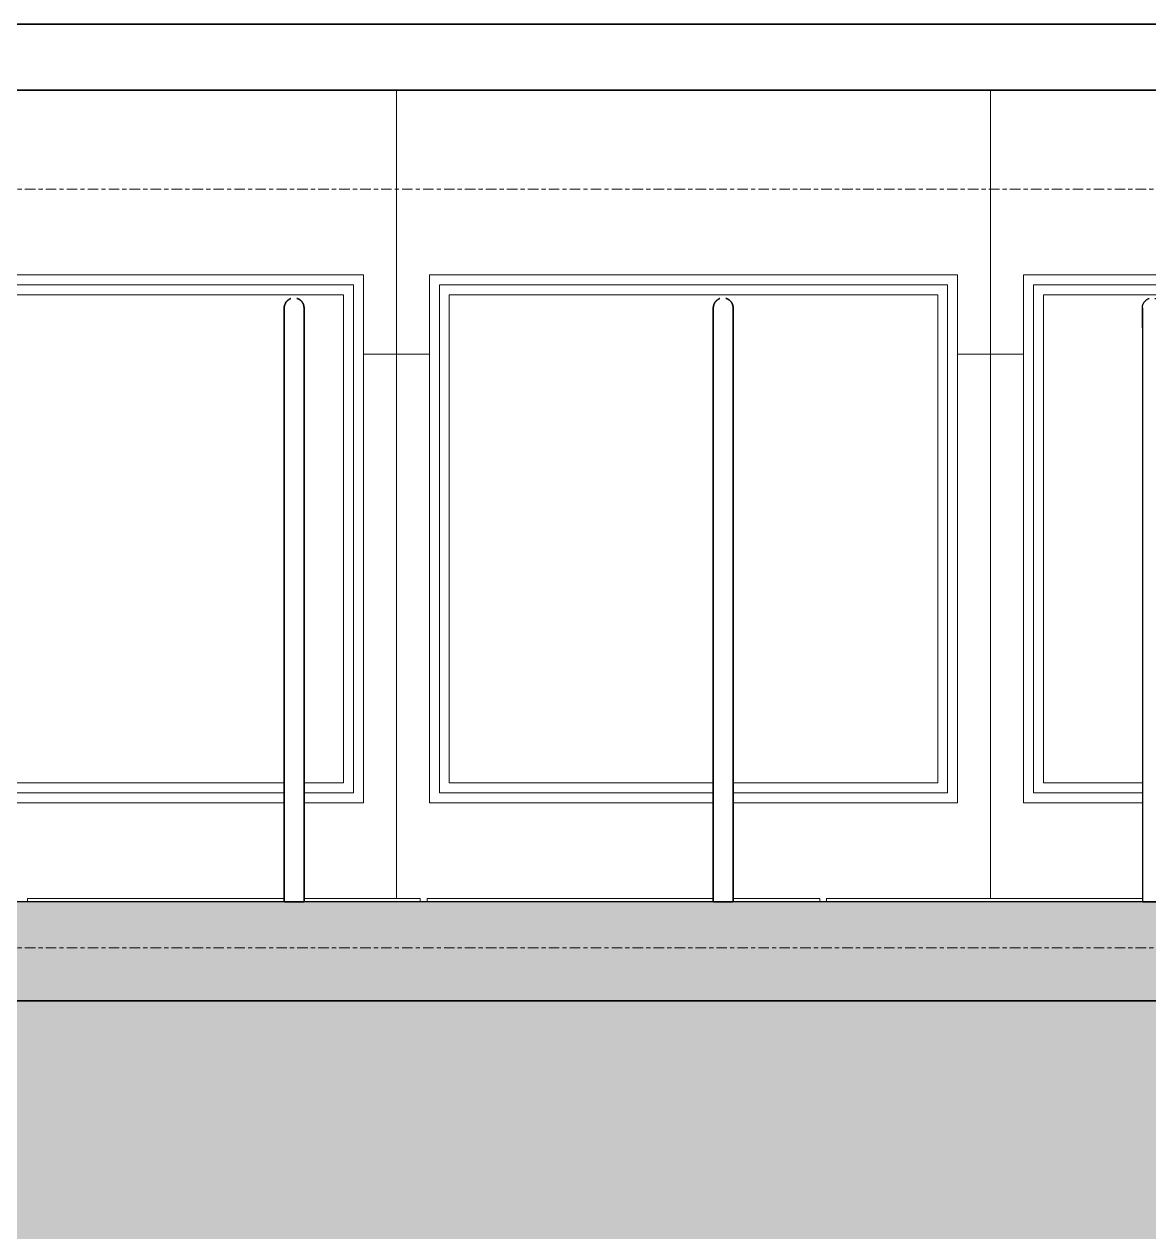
# Model space of a CAD drawing. Header units: millimetres. Extents: x 652554 to 1678317, y -308114 to 170803.
# Drawn here: x 740963 to 742666, y 153405 to 155235 of the extents above; entities that cross this region are included whole.
import ezdxf

# ---------------------------------------------------------------- set-up
doc = ezdxf.new("R2010")
doc.units = ezdxf.units.MM
doc.linetypes.add('Centre', pattern=[31.75, 6.35, -4.7625, 15.875, -4.7625])
doc.layers.add('000 - 0_HIDE_OBJ_FRAMING_DEF_SUB_1', color=251, linetype='Continuous')
doc.layers.add('DIM', color=1, linetype='Continuous')
for name, color, linetype, lineweight in [('A-COLS-E', 1, 'Continuous', 35), ('A-DETL-GENF', 2, 'Continuous', 35), ('A-DETL-THIN', 1, 'Continuous', 25), ('A-FLOR-E', 2, 'Continuous', 35), ('A-FLOR-FNSH', 2, 'Continuous', 70), ('A-FLOR-LEVL', 3, 'Continuous', 9), ('A-FLOR-PATT', 1, 'Continuous', 70), ('A-GENM', 1, 'Continuous', 9), ('A-GLAZ-CURT', 2, 'Continuous', 9), ('C-PRKG', 2, 'Continuous', 35), ('C-PRKG-HDLN', 2, 'Continuous', 9), ('I-WALL-E', 2, 'Continuous', 35), ('WALL-E', 2, 'Continuous', 35)]:
    doc.layers.add(name, color=color, linetype=linetype, lineweight=lineweight)

# ---------------------------------------------------------------- blocks, each defined once
blk = doc.blocks.new('DPA_U BICYCLE PARKING - DPA_U BICYCLE PARKING_650mm-V280-2240-01 ENTRANCE 2 ELEVATION 2')
at = {"layer": 'C-PRKG'}
for p, q in [((-30649, 102090), (-30649, 101220)), ((-30619, 101220), (-30619, 102090)), ((-30644.6, 101220), (-30648.5, 101220)), ((-30648.5, 101220), (-30644.6, 101220)), ((-30644.6, 101220), (-30648.5, 101220)), ((-30648.5, 101220), (-30644.6, 101220)), ((-30634, 101220), (-30643.7, 101220)), ((-30643.7, 101220), (-30634, 101220)), ((-30634, 101220), (-30643.7, 101220)), ((-30643.7, 101220), (-30634, 101220)), ((-30634, 101220), (-30619.5, 101220)), ((-30619.5, 101220), (-30634, 101220)), ((-30634, 101220), (-30619.5, 101220)), ((-30619.5, 101220), (-30634, 101220))]:
    blk.add_line(p, q, dxfattribs=at)
at = {"layer": 'C-PRKG', "flags": 128}
for points in [[(-30649, 102120), (-30649, 102120.6), (-30649, 102121.2), (-30648.9, 102121.8), (-30648.8, 102122.4), (-30648.7, 102123), (-30648.6, 102123.6), (-30648.4, 102124.1), (-30648.3, 102124.7), (-30648.1, 102125.3), (-30647.8, 102125.8), (-30647.6, 102126.4), (-30647.3, 102126.9), (-30647, 102127.5), (-30646.7, 102128), (-30646.4, 102128.5), (-30646, 102129), (-30645.7, 102129.4), (-30645.3, 102129.9), (-30644.9, 102130.3), (-30644.5, 102130.8), (-30644, 102131.2), (-30643.6, 102131.6), (-30643.1, 102131.9), (-30642.6, 102132.3), (-30642.1, 102132.6), (-30641.6, 102132.9), (-30641.1, 102133.2), (-30640.6, 102133.5), (-30640, 102133.8), (-30639.5, 102134), (-30638.9, 102134.2)], [(-30629.9, 102134.4), (-30629.3, 102134.2), (-30628.7, 102134), (-30628.2, 102133.8), (-30627.6, 102133.6), (-30627.1, 102133.3), (-30626.6, 102133), (-30626.1, 102132.7), (-30625.5, 102132.4), (-30625.1, 102132), (-30624.6, 102131.7), (-30624.1, 102131.3), (-30623.7, 102130.9), (-30623.3, 102130.5), (-30622.8, 102130), (-30622.5, 102129.6), (-30622.1, 102129.1), (-30621.7, 102128.6), (-30621.4, 102128.1), (-30621.1, 102127.6), (-30620.8, 102127.1), (-30620.5, 102126.5), (-30620.3, 102126), (-30620, 102125.4), (-30619.8, 102124.9), (-30619.6, 102124.3), (-30619.5, 102123.7), (-30619.3, 102123.1), (-30619.2, 102122.5), (-30619.1, 102122), (-30619.1, 102121.4), (-30619, 102120.8), (-30619, 102120.2), (-30619, 102120)], [(-30649, 102090), (-30649, 102091.2), (-30649, 102092.4), (-30649, 102093.6), (-30649, 102094.8), (-30649, 102096), (-30649, 102097.1), (-30649, 102098.3), (-30649, 102099.4), (-30649, 102100.6), (-30649, 102101.7), (-30649, 102102.8), (-30649, 102103.9), (-30649, 102104.9), (-30649, 102105.9), (-30649, 102106.9), (-30649, 102107.9), (-30649, 102108.9), (-30649, 102109.8), (-30649, 102110.7), (-30649, 102111.5), (-30649, 102112.3), (-30649, 102113.1), (-30649, 102113.9), (-30649, 102114.6), (-30649, 102115.2), (-30649, 102115.9), (-30649, 102116.5), (-30649, 102117), (-30649, 102117.5), (-30649, 102118), (-30649, 102118.4), (-30649, 102118.7), (-30649, 102119.1), (-30649, 102119.3), (-30649, 102119.6), (-30649, 102119.7), (-30649, 102119.9), (-30649, 102120), (-30649, 102120)], [(-30649, 102120), (-30649, 102120), (-30649, 102119.9), (-30649, 102119.8), (-30649, 102119.6), (-30649, 102119.4), (-30649, 102119.1), (-30649, 102118.8), (-30649, 102118.5), (-30649, 102118.1), (-30649, 102117.6), (-30649, 102117.1), (-30649, 102116.6), (-30649, 102116), (-30649, 102115.4), (-30649, 102114.8), (-30649, 102114.1), (-30649, 102113.3), (-30649, 102112.6), (-30649, 102111.7), (-30649, 102110.9), (-30649, 102110), (-30649, 102109.1), (-30649, 102108.2), (-30649, 102107.2), (-30649, 102106.2), (-30649, 102105.2), (-30649, 102104.1), (-30649, 102103.1), (-30649, 102102), (-30649, 102100.9), (-30649, 102099.7), (-30649, 102098.6), (-30649, 102097.4), (-30649, 102096.3), (-30649, 102095.1), (-30649, 102093.9), (-30649, 102092.7), (-30649, 102091.5), (-30649, 102090.3), (-30649, 102090)], [(-30619, 102120), (-30619, 102120), (-30619, 102119.9), (-30619, 102119.8), (-30619, 102119.6), (-30619, 102119.4), (-30619, 102119.1), (-30619, 102118.8), (-30619, 102118.5), (-30619, 102118.1), (-30619, 102117.6), (-30619, 102117.1), (-30619, 102116.6), (-30619, 102116), (-30619, 102115.4), (-30619, 102114.8), (-30619, 102114.1), (-30619, 102113.3), (-30619, 102112.6)], [(-30619, 102090), (-30619, 102091.2), (-30619, 102092.4), (-30619, 102093.6), (-30619, 102094.8), (-30619, 102096), (-30619, 102097.1), (-30619, 102098.3), (-30619, 102099.4), (-30619, 102100.6), (-30619, 102101.7), (-30619, 102102.8), (-30619, 102103.9), (-30619, 102104.9), (-30619, 102105.9), (-30619, 102106.9), (-30619, 102107.9), (-30619, 102108.9), (-30619, 102109.8), (-30619, 102110.7), (-30619, 102111.5), (-30619, 102112.3), (-30619, 102113.1), (-30619, 102113.9), (-30619, 102114.6), (-30619, 102115.2), (-30619, 102115.9), (-30619, 102116.5), (-30619, 102117), (-30619, 102117.5), (-30619, 102118), (-30619, 102118.4), (-30619, 102118.7), (-30619, 102119.1), (-30619, 102119.3), (-30619, 102119.6), (-30619, 102119.7), (-30619, 102119.9), (-30619, 102120), (-30619, 102120)], [(-30619, 102103.1), (-30619, 102102), (-30619, 102100.9), (-30619, 102099.7), (-30619, 102098.6), (-30619, 102097.4), (-30619, 102096.3), (-30619, 102095.1), (-30619, 102093.9), (-30619, 102092.7), (-30619, 102091.5), (-30619, 102090.3), (-30619, 102090)]]:
    blk.add_lwpolyline(points, dxfattribs=at)
at = {"layer": 'C-PRKG-HDLN'}
blk.add_line((-30309, 101220), (-30959, 101220), dxfattribs=at)
blk = doc.blocks.new('DPA_U BICYCLE PARKING - DPA_U BICYCLE PARKING_650mm-V281-2240-01 ENTRANCE 2 ELEVATION 2')
at = {"layer": 'C-PRKG'}
for p, q in [((-29999, 102090), (-29999, 101220)), ((-29969, 101220), (-29969, 102090)), ((-29984, 101220), (-29998.5, 101220)), ((-29998.5, 101220), (-29984, 101220)), ((-29984, 101220), (-29998.5, 101220)), ((-29998.5, 101220), (-29984, 101220)), ((-29983.8, 101220), (-29969.5, 101220)), ((-29969.5, 101220), (-29983.8, 101220)), ((-29983.8, 101220), (-29969.5, 101220)), ((-29969.5, 101220), (-29983.8, 101220))]:
    blk.add_line(p, q, dxfattribs=at)
at = {"layer": 'C-PRKG', "flags": 128}
for points in [[(-29999, 102120), (-29999, 102120.6), (-29999, 102121.2), (-29998.9, 102121.8), (-29998.8, 102122.4), (-29998.7, 102123), (-29998.6, 102123.6), (-29998.4, 102124.1), (-29998.3, 102124.7), (-29998.1, 102125.3), (-29997.8, 102125.8), (-29997.6, 102126.4), (-29997.3, 102126.9), (-29997, 102127.5), (-29996.7, 102128), (-29996.4, 102128.5), (-29996, 102129), (-29995.7, 102129.4), (-29995.3, 102129.9), (-29994.9, 102130.3), (-29994.5, 102130.8), (-29994, 102131.2), (-29993.6, 102131.6), (-29993.1, 102131.9), (-29992.6, 102132.3), (-29992.1, 102132.6), (-29991.6, 102132.9), (-29991.1, 102133.2), (-29990.6, 102133.5), (-29990, 102133.8), (-29989.5, 102134), (-29988.9, 102134.2)], [(-29979.9, 102134.4), (-29979.3, 102134.2), (-29978.7, 102134), (-29978.2, 102133.8), (-29977.6, 102133.6), (-29977.1, 102133.3), (-29976.6, 102133), (-29976.1, 102132.7), (-29975.5, 102132.4), (-29975.1, 102132), (-29974.6, 102131.7), (-29974.1, 102131.3), (-29973.7, 102130.9), (-29973.3, 102130.5), (-29972.8, 102130), (-29972.5, 102129.6), (-29972.1, 102129.1), (-29971.7, 102128.6), (-29971.4, 102128.1), (-29971.1, 102127.6), (-29970.8, 102127.1), (-29970.5, 102126.5), (-29970.3, 102126), (-29970, 102125.4), (-29969.8, 102124.9), (-29969.6, 102124.3), (-29969.5, 102123.7), (-29969.3, 102123.1), (-29969.2, 102122.5), (-29969.1, 102122), (-29969.1, 102121.4), (-29969, 102120.8), (-29969, 102120.2), (-29969, 102120)], [(-29999, 102090), (-29999, 102091.2), (-29999, 102092.4), (-29999, 102093.6), (-29999, 102094.8), (-29999, 102096), (-29999, 102097.1), (-29999, 102098.3), (-29999, 102099.4), (-29999, 102100.6), (-29999, 102101.7), (-29999, 102102.8), (-29999, 102103.9), (-29999, 102104.9), (-29999, 102105.9), (-29999, 102106.9), (-29999, 102107.9), (-29999, 102108.9), (-29999, 102109.8), (-29999, 102110.7), (-29999, 102111.5), (-29999, 102112.3), (-29999, 102113.1), (-29999, 102113.9), (-29999, 102114.6), (-29999, 102115.2), (-29999, 102115.9), (-29999, 102116.5), (-29999, 102117), (-29999, 102117.5), (-29999, 102118), (-29999, 102118.4), (-29999, 102118.7), (-29999, 102119.1), (-29999, 102119.3), (-29999, 102119.6), (-29999, 102119.7), (-29999, 102119.9), (-29999, 102120), (-29999, 102120)], [(-29999, 102120), (-29999, 102120), (-29999, 102119.9), (-29999, 102119.8), (-29999, 102119.6), (-29999, 102119.4), (-29999, 102119.1), (-29999, 102118.8), (-29999, 102118.5), (-29999, 102118.1), (-29999, 102117.6), (-29999, 102117.1), (-29999, 102116.6), (-29999, 102116), (-29999, 102115.4), (-29999, 102114.8), (-29999, 102114.1), (-29999, 102113.3), (-29999, 102112.6), (-29999, 102111.7), (-29999, 102110.9), (-29999, 102110), (-29999, 102109.1), (-29999, 102108.2), (-29999, 102107.2), (-29999, 102106.2), (-29999, 102105.2), (-29999, 102104.1), (-29999, 102103.1), (-29999, 102102), (-29999, 102100.9), (-29999, 102099.7), (-29999, 102098.6), (-29999, 102097.4), (-29999, 102096.3), (-29999, 102095.1), (-29999, 102093.9), (-29999, 102092.7), (-29999, 102091.5), (-29999, 102090.3), (-29999, 102090)], [(-29969, 102120), (-29969, 102120), (-29969, 102119.9), (-29969, 102119.8), (-29969, 102119.6), (-29969, 102119.4), (-29969, 102119.1), (-29969, 102118.8), (-29969, 102118.5), (-29969, 102118.1), (-29969, 102117.6), (-29969, 102117.1), (-29969, 102116.6), (-29969, 102116), (-29969, 102115.4), (-29969, 102114.8), (-29969, 102114.1), (-29969, 102113.3), (-29969, 102112.6)], [(-29969, 102090), (-29969, 102091.2), (-29969, 102092.4), (-29969, 102093.6), (-29969, 102094.8), (-29969, 102096), (-29969, 102097.1), (-29969, 102098.3), (-29969, 102099.4), (-29969, 102100.6), (-29969, 102101.7), (-29969, 102102.8), (-29969, 102103.9), (-29969, 102104.9), (-29969, 102105.9), (-29969, 102106.9), (-29969, 102107.9), (-29969, 102108.9), (-29969, 102109.8), (-29969, 102110.7), (-29969, 102111.5), (-29969, 102112.3), (-29969, 102113.1), (-29969, 102113.9), (-29969, 102114.6), (-29969, 102115.2), (-29969, 102115.9), (-29969, 102116.5), (-29969, 102117), (-29969, 102117.5), (-29969, 102118), (-29969, 102118.4), (-29969, 102118.7), (-29969, 102119.1), (-29969, 102119.3), (-29969, 102119.6), (-29969, 102119.7), (-29969, 102119.9), (-29969, 102120), (-29969, 102120)], [(-29969, 102103.1), (-29969, 102102), (-29969, 102100.9), (-29969, 102099.7), (-29969, 102098.6), (-29969, 102097.4), (-29969, 102096.3), (-29969, 102095.1), (-29969, 102093.9), (-29969, 102092.7), (-29969, 102091.5), (-29969, 102090.3), (-29969, 102090)]]:
    blk.add_lwpolyline(points, dxfattribs=at)
at = {"layer": 'C-PRKG-HDLN'}
blk.add_line((-29659, 101220), (-30309, 101220), dxfattribs=at)
blk = doc.blocks.new('DPA_U BICYCLE PARKING - DPA_U BICYCLE PARKING_650mm-V282-2240-01 ENTRANCE 2 ELEVATION 2')
at = {"layer": 'C-PRKG'}
for p, q in [((-29349, 102090), (-29349, 101220)), ((-29319, 101220), (-29319, 102090)), ((-29334, 101220), (-29348.5, 101220)), ((-29348.5, 101220), (-29334, 101220)), ((-29334, 101220), (-29348.5, 101220)), ((-29348.5, 101220), (-29334, 101220)), ((-29334, 101220), (-29324, 101220)), ((-29324, 101220), (-29334, 101220)), ((-29334, 101220), (-29324, 101220)), ((-29324, 101220), (-29334, 101220)), ((-29323.4, 101220), (-29319.5, 101220)), ((-29319.5, 101220), (-29323.4, 101220)), ((-29323.4, 101220), (-29319.5, 101220)), ((-29319.5, 101220), (-29323.4, 101220))]:
    blk.add_line(p, q, dxfattribs=at)
at = {"layer": 'C-PRKG', "flags": 128}
for points in [[(-29349, 102120), (-29349, 102120.6), (-29349, 102121.2), (-29348.9, 102121.8), (-29348.8, 102122.4), (-29348.7, 102123), (-29348.6, 102123.6), (-29348.4, 102124.1), (-29348.3, 102124.7), (-29348.1, 102125.3), (-29347.8, 102125.8), (-29347.6, 102126.4), (-29347.3, 102126.9), (-29347, 102127.5), (-29346.7, 102128), (-29346.4, 102128.5), (-29346, 102129), (-29345.7, 102129.4), (-29345.3, 102129.9), (-29344.9, 102130.3), (-29344.5, 102130.8), (-29344, 102131.2), (-29343.6, 102131.6), (-29343.1, 102131.9), (-29342.6, 102132.3), (-29342.1, 102132.6), (-29341.6, 102132.9), (-29341.1, 102133.2), (-29340.6, 102133.5), (-29340, 102133.8), (-29339.5, 102134), (-29338.9, 102134.2)], [(-29329.9, 102134.4), (-29329.3, 102134.2), (-29328.7, 102134), (-29328.2, 102133.8), (-29327.6, 102133.6), (-29327.1, 102133.3), (-29326.6, 102133), (-29326.1, 102132.7), (-29325.5, 102132.4), (-29325.1, 102132), (-29324.6, 102131.7), (-29324.1, 102131.3), (-29323.7, 102130.9), (-29323.3, 102130.5), (-29322.8, 102130), (-29322.5, 102129.6), (-29322.1, 102129.1), (-29321.7, 102128.6), (-29321.4, 102128.1), (-29321.1, 102127.6), (-29320.8, 102127.1), (-29320.5, 102126.5), (-29320.3, 102126), (-29320, 102125.4), (-29319.8, 102124.9), (-29319.6, 102124.3), (-29319.5, 102123.7), (-29319.3, 102123.1), (-29319.2, 102122.5), (-29319.1, 102122), (-29319.1, 102121.4), (-29319, 102120.8), (-29319, 102120.2), (-29319, 102120)], [(-29349, 102090), (-29349, 102091.2), (-29349, 102092.4), (-29349, 102093.6), (-29349, 102094.8), (-29349, 102096), (-29349, 102097.1), (-29349, 102098.3), (-29349, 102099.4), (-29349, 102100.6), (-29349, 102101.7), (-29349, 102102.8), (-29349, 102103.9), (-29349, 102104.9), (-29349, 102105.9), (-29349, 102106.9), (-29349, 102107.9), (-29349, 102108.9), (-29349, 102109.8), (-29349, 102110.7), (-29349, 102111.5), (-29349, 102112.3), (-29349, 102113.1), (-29349, 102113.9), (-29349, 102114.6), (-29349, 102115.2), (-29349, 102115.9), (-29349, 102116.5), (-29349, 102117), (-29349, 102117.5), (-29349, 102118), (-29349, 102118.4), (-29349, 102118.7), (-29349, 102119.1), (-29349, 102119.3), (-29349, 102119.6), (-29349, 102119.7), (-29349, 102119.9), (-29349, 102120), (-29349, 102120)], [(-29349, 102120), (-29349, 102120), (-29349, 102119.9), (-29349, 102119.8), (-29349, 102119.6), (-29349, 102119.4), (-29349, 102119.1), (-29349, 102118.8), (-29349, 102118.5), (-29349, 102118.1), (-29349, 102117.6), (-29349, 102117.1), (-29349, 102116.6), (-29349, 102116), (-29349, 102115.4), (-29349, 102114.8), (-29349, 102114.1), (-29349, 102113.3), (-29349, 102112.6), (-29349, 102111.7), (-29349, 102110.9), (-29349, 102110), (-29349, 102109.1), (-29349, 102108.2), (-29349, 102107.2), (-29349, 102106.2), (-29349, 102105.2), (-29349, 102104.1), (-29349, 102103.1), (-29349, 102102), (-29349, 102100.9), (-29349, 102099.7), (-29349, 102098.6), (-29349, 102097.4), (-29349, 102096.3), (-29349, 102095.1), (-29349, 102093.9), (-29349, 102092.7), (-29349, 102091.5), (-29349, 102090.3), (-29349, 102090)], [(-29319, 102120), (-29319, 102120), (-29319, 102119.9), (-29319, 102119.8), (-29319, 102119.6), (-29319, 102119.4), (-29319, 102119.1), (-29319, 102118.8), (-29319, 102118.5), (-29319, 102118.1), (-29319, 102117.6), (-29319, 102117.1), (-29319, 102116.6), (-29319, 102116), (-29319, 102115.4), (-29319, 102114.8), (-29319, 102114.1), (-29319, 102113.3), (-29319, 102112.6)], [(-29319, 102090), (-29319, 102091.2), (-29319, 102092.4), (-29319, 102093.6), (-29319, 102094.8), (-29319, 102096), (-29319, 102097.1), (-29319, 102098.3), (-29319, 102099.4), (-29319, 102100.6), (-29319, 102101.7), (-29319, 102102.8), (-29319, 102103.9), (-29319, 102104.9), (-29319, 102105.9), (-29319, 102106.9), (-29319, 102107.9), (-29319, 102108.9), (-29319, 102109.8), (-29319, 102110.7), (-29319, 102111.5), (-29319, 102112.3), (-29319, 102113.1), (-29319, 102113.9), (-29319, 102114.6), (-29319, 102115.2), (-29319, 102115.9), (-29319, 102116.5), (-29319, 102117), (-29319, 102117.5), (-29319, 102118), (-29319, 102118.4), (-29319, 102118.7), (-29319, 102119.1), (-29319, 102119.3), (-29319, 102119.6), (-29319, 102119.7), (-29319, 102119.9), (-29319, 102120), (-29319, 102120)], [(-29319, 102103.1), (-29319, 102102), (-29319, 102100.9), (-29319, 102099.7), (-29319, 102098.6), (-29319, 102097.4), (-29319, 102096.3), (-29319, 102095.1), (-29319, 102093.9), (-29319, 102092.7), (-29319, 102091.5), (-29319, 102090.3), (-29319, 102090)]]:
    blk.add_lwpolyline(points, dxfattribs=at)
at = {"layer": 'C-PRKG-HDLN'}
blk.add_line((-29009, 101220), (-29659, 101220), dxfattribs=at)
blk = doc.blocks.new('DPA_U BICYCLE PARKING - DPA_U BICYCLE PARKING_650mm-10731399-2240-01 ENTRANCE 2 ELEVATION 2')
at = {"layer": '000 - 0_HIDE_OBJ_FRAMING_DEF_SUB_1'}
for p, q in [((-31299, 102090), (-31299, 101220)), ((-31269, 101220), (-31269, 102090)), ((-30959, 101220), (-31609, 101220)), ((-31284, 101220), (-31298.5, 101220)), ((-31298.5, 101220), (-31284, 101220)), ((-31284, 101220), (-31298.5, 101220)), ((-31298.5, 101220), (-31284, 101220)), ((-31284, 101220), (-31269.5, 101220)), ((-31269.5, 101220), (-31284, 101220)), ((-31284, 101220), (-31269.5, 101220)), ((-31269.5, 101220), (-31284, 101220))]:
    blk.add_line(p, q, dxfattribs=at)
at = {"layer": '000 - 0_HIDE_OBJ_FRAMING_DEF_SUB_1', "flags": 128}
for points in [[(-31299, 102120), (-31299, 102120.6), (-31299, 102121.2), (-31298.9, 102121.8), (-31298.8, 102122.4), (-31298.7, 102123), (-31298.6, 102123.6), (-31298.4, 102124.1), (-31298.3, 102124.7), (-31298.1, 102125.3), (-31297.8, 102125.8), (-31297.6, 102126.4), (-31297.3, 102126.9), (-31297, 102127.5), (-31296.7, 102128), (-31296.4, 102128.5), (-31296, 102129), (-31295.7, 102129.4), (-31295.3, 102129.9), (-31294.9, 102130.3), (-31294.5, 102130.8), (-31294, 102131.2), (-31293.6, 102131.6), (-31293.1, 102131.9), (-31292.6, 102132.3), (-31292.1, 102132.6), (-31291.6, 102132.9), (-31291.1, 102133.2), (-31290.6, 102133.5), (-31290, 102133.8), (-31289.5, 102134), (-31288.9, 102134.2)], [(-31279.9, 102134.4), (-31279.3, 102134.2), (-31278.7, 102134), (-31278.2, 102133.8), (-31277.6, 102133.6), (-31277.1, 102133.3), (-31276.6, 102133), (-31276.1, 102132.7), (-31275.5, 102132.4), (-31275.1, 102132), (-31274.6, 102131.7), (-31274.1, 102131.3), (-31273.7, 102130.9), (-31273.3, 102130.5), (-31272.8, 102130), (-31272.5, 102129.6), (-31272.1, 102129.1), (-31271.7, 102128.6), (-31271.4, 102128.1), (-31271.1, 102127.6), (-31270.8, 102127.1), (-31270.5, 102126.5), (-31270.3, 102126), (-31270, 102125.4), (-31269.8, 102124.9), (-31269.6, 102124.3), (-31269.5, 102123.7), (-31269.3, 102123.1), (-31269.2, 102122.5), (-31269.1, 102122), (-31269.1, 102121.4), (-31269, 102120.8), (-31269, 102120.2), (-31269, 102120)], [(-31299, 102090), (-31299, 102091.2), (-31299, 102092.4), (-31299, 102093.6), (-31299, 102094.8), (-31299, 102096), (-31299, 102097.1), (-31299, 102098.3), (-31299, 102099.4), (-31299, 102100.6), (-31299, 102101.7), (-31299, 102102.8), (-31299, 102103.9), (-31299, 102104.9), (-31299, 102105.9), (-31299, 102106.9), (-31299, 102107.9), (-31299, 102108.9), (-31299, 102109.8), (-31299, 102110.7), (-31299, 102111.5), (-31299, 102112.3), (-31299, 102113.1), (-31299, 102113.9), (-31299, 102114.6), (-31299, 102115.2), (-31299, 102115.9), (-31299, 102116.5), (-31299, 102117), (-31299, 102117.5), (-31299, 102118), (-31299, 102118.4), (-31299, 102118.7), (-31299, 102119.1), (-31299, 102119.3), (-31299, 102119.6), (-31299, 102119.7), (-31299, 102119.9), (-31299, 102120), (-31299, 102120)], [(-31299, 102120), (-31299, 102120), (-31299, 102119.9), (-31299, 102119.8), (-31299, 102119.6), (-31299, 102119.4), (-31299, 102119.1), (-31299, 102118.8), (-31299, 102118.5), (-31299, 102118.1), (-31299, 102117.6), (-31299, 102117.1), (-31299, 102116.6), (-31299, 102116), (-31299, 102115.4), (-31299, 102114.8), (-31299, 102114.1), (-31299, 102113.3), (-31299, 102112.6), (-31299, 102111.7), (-31299, 102110.9), (-31299, 102110), (-31299, 102109.1), (-31299, 102108.2), (-31299, 102107.2), (-31299, 102106.2), (-31299, 102105.2), (-31299, 102104.1), (-31299, 102103.1), (-31299, 102102), (-31299, 102100.9), (-31299, 102099.7), (-31299, 102098.6), (-31299, 102097.4), (-31299, 102096.3), (-31299, 102095.1), (-31299, 102093.9), (-31299, 102092.7), (-31299, 102091.5), (-31299, 102090.3), (-31299, 102090)], [(-31269, 102120), (-31269, 102120), (-31269, 102119.9), (-31269, 102119.8), (-31269, 102119.6), (-31269, 102119.4), (-31269, 102119.1), (-31269, 102118.8), (-31269, 102118.5), (-31269, 102118.1), (-31269, 102117.6), (-31269, 102117.1), (-31269, 102116.6), (-31269, 102116), (-31269, 102115.4), (-31269, 102114.8), (-31269, 102114.1), (-31269, 102113.3), (-31269, 102112.6)], [(-31269, 102090), (-31269, 102091.2), (-31269, 102092.4), (-31269, 102093.6), (-31269, 102094.8), (-31269, 102096), (-31269, 102097.1), (-31269, 102098.3), (-31269, 102099.4), (-31269, 102100.6), (-31269, 102101.7), (-31269, 102102.8), (-31269, 102103.9), (-31269, 102104.9), (-31269, 102105.9), (-31269, 102106.9), (-31269, 102107.9), (-31269, 102108.9), (-31269, 102109.8), (-31269, 102110.7), (-31269, 102111.5), (-31269, 102112.3), (-31269, 102113.1), (-31269, 102113.9), (-31269, 102114.6), (-31269, 102115.2), (-31269, 102115.9), (-31269, 102116.5), (-31269, 102117), (-31269, 102117.5), (-31269, 102118), (-31269, 102118.4), (-31269, 102118.7), (-31269, 102119.1), (-31269, 102119.3), (-31269, 102119.6), (-31269, 102119.7), (-31269, 102119.9), (-31269, 102120), (-31269, 102120)], [(-31269, 102103.1), (-31269, 102102), (-31269, 102100.9), (-31269, 102099.7), (-31269, 102098.6), (-31269, 102097.4), (-31269, 102096.3), (-31269, 102095.1), (-31269, 102093.9), (-31269, 102092.7), (-31269, 102091.5), (-31269, 102090.3), (-31269, 102090)]]:
    blk.add_lwpolyline(points, dxfattribs=at)
blk = doc.blocks.new('DPA_Rectangular - 250 x 400 mm-V286-2240-01 ENTRANCE 2 ELEVATION 2')
at = {"layer": 'A-COLS-E'}
for p, q in [((-29084, 102450), (-28834, 102450)), ((-28834, 102450), (-29084, 102450))]:
    blk.add_line(p, q, dxfattribs=at)
blk = doc.blocks.new('DPA_CP_Entrance Facade Base Panel - Facade Base Panel-V378-2240-01 ENTRANCE 2 ELEVATION 2')
at = {"layer": 'A-GLAZ-CURT'}
for p, q in [((-30729, 102450), (-29829, 102450)), ((-29829, 102450), (-30729, 102450)), ((-30729, 101225), (-30729, 102450)), ((-30729, 102450), (-30729, 101225)), ((-29829, 102450), (-29829, 101225)), ((-29829, 102450), (-29829, 101225)), ((-30679, 101370), (-30679, 102170)), ((-30679, 102170), (-30679, 101370)), ((-30679, 102170), (-29879, 102170)), ((-29879, 102170), (-30679, 102170)), ((-29879, 102170), (-29879, 101370)), ((-29879, 101370), (-29879, 102170)), ((-30664, 101385), (-30664, 102155)), ((-29894, 102155), (-30664, 102155)), ((-30664, 102155), (-30664, 101385)), ((-29894, 102155), (-30664, 102155)), ((-29894, 102155), (-29894, 101385)), ((-29894, 101385), (-29894, 102155)), ((-30649, 102090), (-30649, 102140)), ((-29909, 102140), (-30649, 102140)), ((-30649, 102140), (-30649, 102090)), ((-29909, 102140), (-30649, 102140)), ((-30649, 102140), (-30649, 102090)), ((-29909, 102140), (-30649, 102140)), ((-30649, 102140), (-29909, 102140)), ((-30649, 102090), (-30649, 102140)), ((-29909, 102140), (-29909, 101400)), ((-29909, 101400), (-29909, 102140)), ((-29909, 101400), (-29909, 102140)), ((-29909, 102140), (-29909, 101400)), ((-30729, 102050), (-30679, 102050)), ((-30679, 102050), (-30729, 102050)), ((-30729, 101225), (-30729, 102050)), ((-30729, 102050), (-30729, 101225)), ((-29879, 102050), (-29829, 102050)), ((-29829, 102050), (-29879, 102050)), ((-29829, 102050), (-29829, 101225)), ((-29829, 102050), (-29829, 101225)), ((-29999, 101400), (-30619.1, 101400)), ((-30619.1, 101400), (-29999, 101400)), ((-30619.1, 101400), (-29999, 101400)), ((-29999, 101400), (-30619.1, 101400)), ((-29909, 101400), (-29969.1, 101400)), ((-29969.1, 101400), (-29909, 101400)), ((-29969.1, 101400), (-29909, 101400)), ((-29909, 101400), (-29969.1, 101400)), ((-30649, 101385), (-30664, 101385)), ((-30664, 101385), (-30649, 101385)), ((-29999, 101385), (-30619.1, 101385)), ((-30619.1, 101385), (-29999, 101385)), ((-29894, 101385), (-29969.1, 101385)), ((-29969.1, 101385), (-29894, 101385)), ((-30649, 101370), (-30679, 101370)), ((-30679, 101370), (-30649, 101370)), ((-29999, 101370), (-30619.1, 101370)), ((-30619.1, 101370), (-29999, 101370)), ((-29879, 101370), (-29969.1, 101370)), ((-29969.1, 101370), (-29879, 101370)), ((-30398.1, 101220), (-30387.9, 101220)), ((-30387.9, 101220), (-30398.1, 101220)), ((-30398.1, 101220), (-30387.9, 101220)), ((-30387.9, 101220), (-30398.1, 101220))]:
    blk.add_line(p, q, dxfattribs=at)
blk = doc.blocks.new('DPA_CP_Entrance Facade Base Panel - Facade Base Panel-V379-2240-01 ENTRANCE 2 ELEVATION 2')
at = {"layer": 'A-GLAZ-CURT'}
for p, q in [((-29829, 102450), (-28929, 102450)), ((-28929, 102450), (-29829, 102450)), ((-29829, 101225), (-29829, 102450)), ((-29829, 102450), (-29829, 101225)), ((-28929, 102450), (-28929, 101225)), ((-28929, 102450), (-28929, 101225)), ((-29779, 101370), (-29779, 102170)), ((-29779, 102170), (-29779, 101370)), ((-29779, 102170), (-28979, 102170)), ((-28979, 102170), (-29779, 102170)), ((-28979, 102170), (-28979, 101370)), ((-28979, 101370), (-28979, 102170)), ((-29764, 101385), (-29764, 102155)), ((-28994, 102155), (-29764, 102155)), ((-29764, 102155), (-29764, 101385)), ((-28994, 102155), (-29763.9, 102155)), ((-28994, 102155), (-28994, 101385)), ((-28994, 101385), (-28994, 102155)), ((-29749, 101400), (-29749, 102140)), ((-29009, 102140), (-29749, 102140)), ((-29749, 102140), (-29749, 101400)), ((-29009, 102140), (-29749, 102140)), ((-29749, 102140), (-29749, 101400)), ((-29009, 102140), (-29749, 102140)), ((-29749, 102140), (-29009, 102140)), ((-29749, 101400), (-29749, 102140)), ((-29009, 102140), (-29009, 101400)), ((-29009, 101400), (-29009, 102140)), ((-29009, 101400), (-29009, 102140)), ((-29009, 102140), (-29009, 101400)), ((-29829, 102050), (-29779, 102050)), ((-29779, 102050), (-29829, 102050)), ((-29829, 101225), (-29829, 102050)), ((-29829, 102050), (-29829, 101225)), ((-28979, 102050), (-28929, 102050)), ((-28929, 102050), (-28979, 102050)), ((-28929, 102050), (-28929, 101225)), ((-28929, 102050), (-28929, 101225)), ((-29349, 101400), (-29749, 101400)), ((-29749, 101400), (-29349, 101400)), ((-29749, 101400), (-29349, 101400)), ((-29349, 101400), (-29749, 101400)), ((-29009, 101400), (-29319.1, 101400)), ((-29319.1, 101400), (-29009, 101400)), ((-29319.1, 101400), (-29009, 101400)), ((-29009, 101400), (-29319.1, 101400)), ((-29349, 101385), (-29764, 101385)), ((-29763.9, 101385), (-29349, 101385)), ((-28994, 101385), (-29319.1, 101385)), ((-29319.1, 101385), (-28994, 101385)), ((-29349, 101370), (-29779, 101370)), ((-29779, 101370), (-29349, 101370)), ((-28979, 101370), (-29319.1, 101370)), ((-29319.1, 101370), (-28979, 101370)), ((-29792.9, 101220), (-29782.6, 101220)), ((-29782.6, 101220), (-29792.9, 101220)), ((-29792.9, 101220), (-29782.6, 101220)), ((-29782.6, 101220), (-29792.9, 101220)), ((-29187.6, 101220), (-29177.5, 101220)), ((-29177.5, 101220), (-29187.6, 101220)), ((-29187.6, 101220), (-29177.5, 101220)), ((-29177.5, 101220), (-29187.6, 101220))]:
    blk.add_line(p, q, dxfattribs=at)
blk = doc.blocks.new('DPA_CP_Entrance Facade Base Panel - Facade Base Panel-V380-2240-01 ENTRANCE 2 ELEVATION 2')
at = {"layer": 'A-GLAZ-CURT'}
for p, q in [((-28929, 102450), (-28029, 102450)), ((-28029, 102450), (-28929, 102450)), ((-28929, 101225), (-28929, 102450)), ((-28929, 102450), (-28929, 101225)), ((-28029, 102450), (-28029, 102133.3)), ((-28029, 102450), (-28029, 102133.3)), ((-28879, 101370), (-28879, 102170)), ((-28879, 102170), (-28879, 101370)), ((-28879, 102170), (-28079, 102170)), ((-28079, 102170), (-28879, 102170)), ((-28079, 102170), (-28079, 101370)), ((-28079, 101370), (-28079, 102170)), ((-28864, 101385), (-28864, 102155)), ((-28094, 102155), (-28864, 102155)), ((-28864, 102155), (-28864, 101385)), ((-28094, 102155), (-28864, 102155)), ((-28094, 102155), (-28094, 101385)), ((-28094, 101385), (-28094, 102155)), ((-28849, 101400), (-28849, 102140)), ((-28109, 102140), (-28849, 102140)), ((-28849, 102140), (-28849, 101400)), ((-28109, 102140), (-28849, 102140)), ((-28849, 102140), (-28849, 101400)), ((-28109, 102140), (-28849, 102140)), ((-28849, 102140), (-28109, 102140)), ((-28849, 101400), (-28849, 102140)), ((-28109, 102140), (-28109, 101400)), ((-28109, 101400), (-28109, 102140)), ((-28109, 101400), (-28109, 102140)), ((-28109, 102140), (-28109, 101400)), ((-28929, 102050), (-28879, 102050)), ((-28879, 102050), (-28929, 102050)), ((-28929, 101225), (-28929, 102050)), ((-28929, 102050), (-28929, 101225)), ((-28077.9, 102050), (-28049, 102050)), ((-28049, 102050), (-28077.9, 102050)), ((-28699, 101400), (-28849, 101400)), ((-28849, 101400), (-28699, 101400)), ((-28849, 101400), (-28699, 101400)), ((-28699, 101400), (-28849, 101400)), ((-28109, 101400), (-28669.1, 101400)), ((-28669.1, 101400), (-28109, 101400)), ((-28669.1, 101400), (-28109, 101400)), ((-28109, 101400), (-28669.1, 101400)), ((-28699, 101385), (-28864, 101385)), ((-28864, 101385), (-28699, 101385)), ((-28094, 101385), (-28669.1, 101385)), ((-28669.1, 101385), (-28094, 101385)), ((-28699, 101370), (-28879, 101370)), ((-28879, 101370), (-28699, 101370)), ((-28079, 101370), (-28669.1, 101370)), ((-28669.1, 101370), (-28079, 101370)), ((-28582.4, 101220), (-28572.1, 101220)), ((-28572.1, 101220), (-28582.4, 101220)), ((-28582.4, 101220), (-28572.1, 101220)), ((-28572.1, 101220), (-28582.4, 101220))]:
    blk.add_line(p, q, dxfattribs=at)
blk = doc.blocks.new('DPA_Drainage Gutter_Landscape_Type A - DPA_Drainage Gutter_Landscape_Type A-17956717-2240-01 ENTRANCE 2 ELEVATION 2')
at = {"layer": 'A-GENM'}
for p, q in [((-30387.9, 101225), (-29999, 101225)), ((-29999, 101225), (-30387.9, 101225)), ((-30387.9, 101225), (-30387.9, 101220)), ((-30387.9, 101220), (-30387.9, 101225)), ((-30373.9, 101225), (-30380.9, 101225)), ((-30380.9, 101225), (-30373.9, 101225)), ((-30373.9, 101225), (-30380.9, 101225)), ((-30380.9, 101225), (-30373.9, 101225)), ((-29999, 101225), (-30380.9, 101225)), ((-30380.9, 101225), (-29999, 101225)), ((-29999, 101225), (-30380.9, 101225)), ((-30380.9, 101225), (-29999, 101225)), ((-30353.9, 101225), (-30366.9, 101225)), ((-30366.9, 101225), (-30353.9, 101225)), ((-30353.9, 101225), (-30366.9, 101225)), ((-30366.9, 101225), (-30353.9, 101225)), ((-30333.9, 101225), (-30346.9, 101225)), ((-30346.9, 101225), (-30333.9, 101225)), ((-30333.9, 101225), (-30346.9, 101225)), ((-30346.9, 101225), (-30333.9, 101225)), ((-30313.9, 101225), (-30326.9, 101225)), ((-30326.9, 101225), (-30313.9, 101225)), ((-30313.9, 101225), (-30326.9, 101225)), ((-30326.9, 101225), (-30313.9, 101225)), ((-30293.9, 101225), (-30306.9, 101225)), ((-30306.9, 101225), (-30293.9, 101225)), ((-30293.9, 101225), (-30306.9, 101225)), ((-30306.9, 101225), (-30293.9, 101225)), ((-30273.9, 101225), (-30286.9, 101225)), ((-30286.9, 101225), (-30273.9, 101225)), ((-30273.9, 101225), (-30286.9, 101225)), ((-30286.9, 101225), (-30273.9, 101225)), ((-30253.9, 101225), (-30266.9, 101225)), ((-30266.9, 101225), (-30253.9, 101225)), ((-30253.9, 101225), (-30266.9, 101225)), ((-30266.9, 101225), (-30253.9, 101225)), ((-30233.9, 101225), (-30246.9, 101225)), ((-30246.9, 101225), (-30233.9, 101225)), ((-30233.9, 101225), (-30246.9, 101225)), ((-30246.9, 101225), (-30233.9, 101225)), ((-30213.9, 101225), (-30226.9, 101225)), ((-30226.9, 101225), (-30213.9, 101225)), ((-30213.9, 101225), (-30226.9, 101225)), ((-30226.9, 101225), (-30213.9, 101225)), ((-30193.9, 101225), (-30206.9, 101225)), ((-30206.9, 101225), (-30193.9, 101225)), ((-30193.9, 101225), (-30206.9, 101225)), ((-30206.9, 101225), (-30193.9, 101225)), ((-30173.9, 101225), (-30186.9, 101225)), ((-30186.9, 101225), (-30173.9, 101225)), ((-30173.9, 101225), (-30186.9, 101225)), ((-30186.9, 101225), (-30173.9, 101225)), ((-30153.9, 101225), (-30166.9, 101225)), ((-30166.9, 101225), (-30153.9, 101225)), ((-30153.9, 101225), (-30166.9, 101225)), ((-30166.9, 101225), (-30153.9, 101225)), ((-30133.9, 101225), (-30146.9, 101225)), ((-30146.9, 101225), (-30133.9, 101225)), ((-30133.9, 101225), (-30146.9, 101225)), ((-30146.9, 101225), (-30133.9, 101225)), ((-30113.9, 101225), (-30126.9, 101225)), ((-30126.9, 101225), (-30113.9, 101225)), ((-30113.9, 101225), (-30126.9, 101225)), ((-30126.9, 101225), (-30113.9, 101225)), ((-30093.9, 101225), (-30106.9, 101225)), ((-30106.9, 101225), (-30093.9, 101225)), ((-30093.9, 101225), (-30106.9, 101225)), ((-30106.9, 101225), (-30093.9, 101225)), ((-30073.9, 101225), (-30086.9, 101225)), ((-30086.9, 101225), (-30073.9, 101225)), ((-30073.9, 101225), (-30086.9, 101225)), ((-30086.9, 101225), (-30073.9, 101225)), ((-30053.9, 101225), (-30066.9, 101225)), ((-30066.9, 101225), (-30053.9, 101225)), ((-30053.9, 101225), (-30066.9, 101225)), ((-30066.9, 101225), (-30053.9, 101225)), ((-30033.9, 101225), (-30046.9, 101225)), ((-30046.9, 101225), (-30033.9, 101225)), ((-30033.9, 101225), (-30046.9, 101225)), ((-30046.9, 101225), (-30033.9, 101225)), ((-30013.9, 101225), (-30026.9, 101225)), ((-30026.9, 101225), (-30013.9, 101225)), ((-30013.9, 101225), (-30026.9, 101225)), ((-30026.9, 101225), (-30013.9, 101225)), ((-29999, 101225), (-30006.9, 101225)), ((-30006.9, 101225), (-29999, 101225)), ((-29999, 101225), (-30006.9, 101225)), ((-30006.9, 101225), (-29999, 101225)), ((-29969, 101225), (-29792.9, 101225)), ((-29792.9, 101225), (-29969, 101225)), ((-29799.9, 101225), (-29969, 101225)), ((-29969, 101225), (-29799.9, 101225)), ((-29799.9, 101225), (-29969, 101225)), ((-29969, 101225), (-29799.9, 101225)), ((-29953.9, 101225), (-29966.9, 101225)), ((-29966.9, 101225), (-29953.9, 101225)), ((-29953.9, 101225), (-29966.9, 101225)), ((-29966.9, 101225), (-29953.9, 101225)), ((-29933.9, 101225), (-29946.9, 101225)), ((-29946.9, 101225), (-29933.9, 101225)), ((-29933.9, 101225), (-29946.9, 101225)), ((-29946.9, 101225), (-29933.9, 101225)), ((-29913.9, 101225), (-29926.9, 101225)), ((-29926.9, 101225), (-29913.9, 101225)), ((-29913.9, 101225), (-29926.9, 101225)), ((-29926.9, 101225), (-29913.9, 101225)), ((-29893.9, 101225), (-29906.9, 101225)), ((-29906.9, 101225), (-29893.9, 101225)), ((-29893.9, 101225), (-29906.9, 101225)), ((-29906.9, 101225), (-29893.9, 101225)), ((-29873.9, 101225), (-29886.9, 101225)), ((-29886.9, 101225), (-29873.9, 101225)), ((-29873.9, 101225), (-29886.9, 101225)), ((-29886.9, 101225), (-29873.9, 101225)), ((-29853.9, 101225), (-29866.9, 101225)), ((-29866.9, 101225), (-29853.9, 101225)), ((-29853.9, 101225), (-29866.9, 101225)), ((-29866.9, 101225), (-29853.9, 101225)), ((-29833.9, 101225), (-29846.9, 101225)), ((-29846.9, 101225), (-29833.9, 101225)), ((-29833.9, 101225), (-29846.9, 101225)), ((-29846.9, 101225), (-29833.9, 101225)), ((-29813.9, 101225), (-29826.9, 101225)), ((-29826.9, 101225), (-29813.9, 101225)), ((-29813.9, 101225), (-29826.9, 101225)), ((-29826.9, 101225), (-29813.9, 101225)), ((-29799.9, 101225), (-29806.9, 101225)), ((-29806.9, 101225), (-29799.9, 101225)), ((-29799.9, 101225), (-29806.9, 101225)), ((-29806.9, 101225), (-29799.9, 101225)), ((-29792.9, 101220), (-29792.9, 101225)), ((-29792.9, 101220), (-29792.9, 101225)), ((-29782.6, 101225), (-29349, 101225)), ((-29349, 101225), (-29782.6, 101225)), ((-29782.6, 101225), (-29782.6, 101220)), ((-29782.6, 101220), (-29782.6, 101225)), ((-29768.6, 101225), (-29775.6, 101225)), ((-29775.6, 101225), (-29768.6, 101225)), ((-29768.6, 101225), (-29775.6, 101225)), ((-29775.6, 101225), (-29768.6, 101225)), ((-29349, 101225), (-29775.6, 101225)), ((-29775.6, 101225), (-29349, 101225)), ((-29349, 101225), (-29775.6, 101225)), ((-29775.6, 101225), (-29349, 101225)), ((-29748.6, 101225), (-29761.6, 101225)), ((-29761.6, 101225), (-29748.6, 101225)), ((-29748.6, 101225), (-29761.6, 101225)), ((-29761.6, 101225), (-29748.6, 101225)), ((-29728.6, 101225), (-29741.6, 101225)), ((-29741.6, 101225), (-29728.6, 101225)), ((-29728.6, 101225), (-29741.6, 101225)), ((-29741.6, 101225), (-29728.6, 101225)), ((-29708.6, 101225), (-29721.6, 101225)), ((-29721.6, 101225), (-29708.6, 101225)), ((-29708.6, 101225), (-29721.6, 101225)), ((-29721.6, 101225), (-29708.6, 101225)), ((-29688.6, 101225), (-29701.6, 101225)), ((-29701.6, 101225), (-29688.6, 101225)), ((-29688.6, 101225), (-29701.6, 101225)), ((-29701.6, 101225), (-29688.6, 101225)), ((-29668.6, 101225), (-29681.6, 101225)), ((-29681.6, 101225), (-29668.6, 101225)), ((-29668.6, 101225), (-29681.6, 101225)), ((-29681.6, 101225), (-29668.6, 101225)), ((-29648.6, 101225), (-29661.6, 101225)), ((-29661.6, 101225), (-29648.6, 101225)), ((-29648.6, 101225), (-29661.6, 101225)), ((-29661.6, 101225), (-29648.6, 101225)), ((-29628.6, 101225), (-29641.6, 101225)), ((-29641.6, 101225), (-29628.6, 101225)), ((-29628.6, 101225), (-29641.6, 101225)), ((-29641.6, 101225), (-29628.6, 101225)), ((-29608.6, 101225), (-29621.6, 101225)), ((-29621.6, 101225), (-29608.6, 101225)), ((-29608.6, 101225), (-29621.6, 101225)), ((-29621.6, 101225), (-29608.6, 101225)), ((-29588.6, 101225), (-29601.6, 101225)), ((-29601.6, 101225), (-29588.6, 101225)), ((-29588.6, 101225), (-29601.6, 101225)), ((-29601.6, 101225), (-29588.6, 101225)), ((-29568.6, 101225), (-29581.6, 101225)), ((-29581.6, 101225), (-29568.6, 101225)), ((-29568.6, 101225), (-29581.6, 101225)), ((-29581.6, 101225), (-29568.6, 101225)), ((-29548.6, 101225), (-29561.6, 101225)), ((-29561.6, 101225), (-29548.6, 101225)), ((-29548.6, 101225), (-29561.6, 101225)), ((-29561.6, 101225), (-29548.6, 101225)), ((-29528.6, 101225), (-29541.6, 101225)), ((-29541.6, 101225), (-29528.6, 101225)), ((-29528.6, 101225), (-29541.6, 101225)), ((-29541.6, 101225), (-29528.6, 101225)), ((-29508.6, 101225), (-29521.6, 101225)), ((-29521.6, 101225), (-29508.6, 101225)), ((-29508.6, 101225), (-29521.6, 101225)), ((-29521.6, 101225), (-29508.6, 101225)), ((-29488.6, 101225), (-29501.6, 101225)), ((-29501.6, 101225), (-29488.6, 101225)), ((-29488.6, 101225), (-29501.6, 101225)), ((-29501.6, 101225), (-29488.6, 101225)), ((-29468.6, 101225), (-29481.6, 101225)), ((-29481.6, 101225), (-29468.6, 101225)), ((-29468.6, 101225), (-29481.6, 101225)), ((-29481.6, 101225), (-29468.6, 101225)), ((-29448.6, 101225), (-29461.6, 101225)), ((-29461.6, 101225), (-29448.6, 101225)), ((-29448.6, 101225), (-29461.6, 101225)), ((-29461.6, 101225), (-29448.6, 101225)), ((-29428.6, 101225), (-29441.6, 101225)), ((-29441.6, 101225), (-29428.6, 101225)), ((-29428.6, 101225), (-29441.6, 101225)), ((-29441.6, 101225), (-29428.6, 101225)), ((-29408.6, 101225), (-29421.6, 101225)), ((-29421.6, 101225), (-29408.6, 101225)), ((-29408.6, 101225), (-29421.6, 101225)), ((-29421.6, 101225), (-29408.6, 101225)), ((-29388.6, 101225), (-29401.6, 101225)), ((-29401.6, 101225), (-29388.6, 101225)), ((-29388.6, 101225), (-29401.6, 101225)), ((-29401.6, 101225), (-29388.6, 101225)), ((-29368.6, 101225), (-29381.6, 101225)), ((-29381.6, 101225), (-29368.6, 101225)), ((-29368.6, 101225), (-29381.6, 101225)), ((-29381.6, 101225), (-29368.6, 101225)), ((-29349, 101225), (-29361.6, 101225)), ((-29361.6, 101225), (-29349, 101225)), ((-29349, 101225), (-29361.6, 101225)), ((-29361.6, 101225), (-29349, 101225)), ((-29319, 101225), (-29187.6, 101225)), ((-29187.6, 101225), (-29319, 101225)), ((-29308.6, 101225), (-29319, 101225)), ((-29319, 101225), (-29308.6, 101225)), ((-29308.6, 101225), (-29319, 101225)), ((-29319, 101225), (-29308.6, 101225)), ((-29194.6, 101225), (-29319, 101225)), ((-29319, 101225), (-29194.6, 101225)), ((-29194.6, 101225), (-29319, 101225)), ((-29319, 101225), (-29194.6, 101225)), ((-29288.6, 101225), (-29301.6, 101225)), ((-29301.6, 101225), (-29288.6, 101225)), ((-29288.6, 101225), (-29301.6, 101225)), ((-29301.6, 101225), (-29288.6, 101225)), ((-29268.6, 101225), (-29281.6, 101225)), ((-29281.6, 101225), (-29268.6, 101225)), ((-29268.6, 101225), (-29281.6, 101225)), ((-29281.6, 101225), (-29268.6, 101225)), ((-29248.6, 101225), (-29261.6, 101225)), ((-29261.6, 101225), (-29248.6, 101225)), ((-29248.6, 101225), (-29261.6, 101225)), ((-29261.6, 101225), (-29248.6, 101225)), ((-29228.6, 101225), (-29241.6, 101225)), ((-29241.6, 101225), (-29228.6, 101225)), ((-29228.6, 101225), (-29241.6, 101225)), ((-29241.6, 101225), (-29228.6, 101225)), ((-29208.6, 101225), (-29221.6, 101225)), ((-29221.6, 101225), (-29208.6, 101225)), ((-29208.6, 101225), (-29221.6, 101225)), ((-29221.6, 101225), (-29208.6, 101225)), ((-29194.6, 101225), (-29201.6, 101225)), ((-29201.6, 101225), (-29194.6, 101225)), ((-29194.6, 101225), (-29201.6, 101225)), ((-29201.6, 101225), (-29194.6, 101225)), ((-29187.6, 101220), (-29187.6, 101225)), ((-29187.6, 101220), (-29187.6, 101225)), ((-29177.4, 101225), (-28699, 101225)), ((-28699, 101225), (-29177.4, 101225)), ((-29177.4, 101225), (-29177.4, 101220)), ((-29177.4, 101220), (-29177.4, 101225)), ((-29163.4, 101225), (-29170.4, 101225)), ((-29170.4, 101225), (-29163.4, 101225)), ((-29163.4, 101225), (-29170.4, 101225)), ((-29170.4, 101225), (-29163.4, 101225)), ((-28699, 101225), (-29170.4, 101225)), ((-29170.4, 101225), (-28699, 101225)), ((-28699, 101225), (-29170.4, 101225)), ((-29170.4, 101225), (-28699, 101225)), ((-29143.4, 101225), (-29156.4, 101225)), ((-29156.4, 101225), (-29143.4, 101225)), ((-29143.4, 101225), (-29156.4, 101225)), ((-29156.4, 101225), (-29143.4, 101225)), ((-29123.4, 101225), (-29136.4, 101225)), ((-29136.4, 101225), (-29123.4, 101225)), ((-29123.4, 101225), (-29136.4, 101225)), ((-29136.4, 101225), (-29123.4, 101225)), ((-29104.2, 101225), (-29116.4, 101225)), ((-29116.4, 101225), (-29104.2, 101225)), ((-29104.2, 101225), (-29116.4, 101225)), ((-29116.4, 101225), (-29104.2, 101225)), ((-29083.4, 101225), (-29096.4, 101225)), ((-29096.4, 101225), (-29083.4, 101225)), ((-29083.4, 101225), (-29096.4, 101225)), ((-29096.4, 101225), (-29083.4, 101225)), ((-29063.4, 101225), (-29076.4, 101225)), ((-29076.4, 101225), (-29063.4, 101225)), ((-29063.4, 101225), (-29076.4, 101225)), ((-29076.4, 101225), (-29063.4, 101225)), ((-29043.4, 101225), (-29056.4, 101225)), ((-29056.4, 101225), (-29043.4, 101225)), ((-29043.4, 101225), (-29056.4, 101225)), ((-29056.4, 101225), (-29043.4, 101225)), ((-29023.4, 101225), (-29036.4, 101225)), ((-29036.4, 101225), (-29023.4, 101225)), ((-29023.4, 101225), (-29036.4, 101225)), ((-29036.4, 101225), (-29023.4, 101225)), ((-29003.4, 101225), (-29016.4, 101225)), ((-29016.4, 101225), (-29003.4, 101225)), ((-29003.4, 101225), (-29016.4, 101225)), ((-29016.4, 101225), (-29003.4, 101225)), ((-28983.4, 101225), (-28996.4, 101225)), ((-28996.4, 101225), (-28983.4, 101225)), ((-28983.4, 101225), (-28996.4, 101225)), ((-28996.4, 101225), (-28983.4, 101225)), ((-28963.4, 101225), (-28976.4, 101225)), ((-28976.4, 101225), (-28963.4, 101225)), ((-28963.4, 101225), (-28976.4, 101225)), ((-28976.4, 101225), (-28963.4, 101225)), ((-28943.4, 101225), (-28956.4, 101225)), ((-28956.4, 101225), (-28943.4, 101225)), ((-28943.4, 101225), (-28956.4, 101225)), ((-28956.4, 101225), (-28943.4, 101225)), ((-28923.4, 101225), (-28936.4, 101225)), ((-28936.4, 101225), (-28923.4, 101225)), ((-28923.4, 101225), (-28936.4, 101225)), ((-28936.4, 101225), (-28923.4, 101225)), ((-28903.4, 101225), (-28916.4, 101225)), ((-28916.4, 101225), (-28903.4, 101225)), ((-28903.4, 101225), (-28916.4, 101225)), ((-28916.4, 101225), (-28903.4, 101225)), ((-28884.2, 101225), (-28896.4, 101225)), ((-28896.4, 101225), (-28884.2, 101225)), ((-28884.2, 101225), (-28896.4, 101225)), ((-28896.4, 101225), (-28884.2, 101225)), ((-28863.4, 101225), (-28876.4, 101225)), ((-28876.4, 101225), (-28863.4, 101225)), ((-28863.4, 101225), (-28876.4, 101225)), ((-28876.4, 101225), (-28863.4, 101225)), ((-28843.4, 101225), (-28856.4, 101225)), ((-28856.4, 101225), (-28843.4, 101225)), ((-28843.4, 101225), (-28856.4, 101225)), ((-28856.4, 101225), (-28843.4, 101225)), ((-28823.4, 101225), (-28836.4, 101225)), ((-28836.4, 101225), (-28823.4, 101225)), ((-28823.4, 101225), (-28836.4, 101225)), ((-28836.4, 101225), (-28823.4, 101225)), ((-28803.4, 101225), (-28816.4, 101225)), ((-28816.4, 101225), (-28803.4, 101225)), ((-28803.4, 101225), (-28816.4, 101225)), ((-28816.4, 101225), (-28803.4, 101225)), ((-28783.4, 101225), (-28796.4, 101225)), ((-28796.4, 101225), (-28783.4, 101225)), ((-28783.4, 101225), (-28796.4, 101225)), ((-28796.4, 101225), (-28783.4, 101225)), ((-28763.4, 101225), (-28776.4, 101225)), ((-28776.4, 101225), (-28763.4, 101225)), ((-28763.4, 101225), (-28776.4, 101225)), ((-28776.4, 101225), (-28763.4, 101225)), ((-28743.4, 101225), (-28756.4, 101225)), ((-28756.4, 101225), (-28743.4, 101225)), ((-28743.4, 101225), (-28756.4, 101225)), ((-28756.4, 101225), (-28743.4, 101225)), ((-28723.4, 101225), (-28736.4, 101225)), ((-28736.4, 101225), (-28723.4, 101225)), ((-28723.4, 101225), (-28736.4, 101225)), ((-28736.4, 101225), (-28723.4, 101225)), ((-28703.4, 101225), (-28716.4, 101225)), ((-28716.4, 101225), (-28703.4, 101225)), ((-28703.4, 101225), (-28716.4, 101225)), ((-28716.4, 101225), (-28703.4, 101225))]:
    blk.add_line(p, q, dxfattribs=at)

msp = doc.modelspace()

# ---------------------------------------------------------------- hatches: boundary and pattern name
at = {"layer": 'A-DETL-GENF', "lineweight": 9}
h = msp.add_hatch(dxfattribs=at)
h.set_pattern_fill('FP_19', color=9, style=0, pattern_type=2)
h.set_pattern_definition([(45, (761426.9, 52685.5), (0, 449.0128), [317.5, -317.5]), (45, (761342.7, 52769.68), (0, 449.0128), [317.5, -317.5]), (45, (761258.5, 52853.87), (0, 449.0128), [317.5, -317.5]), (135, (761258.5, 52910), (-449.0128, 3e-14), [317.5, -317.5]), (135, (761342.7, 52994.2), (-449.0128, 3e-14), [317.5, -317.5]), (135, (761426.9, 53078.38), (-449.0128, 3e-14), [317.5, -317.5])])
h.paths.add_polyline_path([(748115.9456, 151947.1194), (762777.3002, 151947.1194), (762777.3002, 153755.4952), (725244.2325, 153755.4952), (725244.2325, 151947.1194), (747822.7185, 151947.1194)])
at = {"layer": 'A-FLOR-PATT', "lineweight": 9}
h = msp.add_hatch(dxfattribs=at)
h.set_pattern_fill('FP_11', color=256, style=0, pattern_type=2)
h.set_pattern_definition([(50, (761426.9, 52685.5), (728.7365, -63.7558), [76.2, -838.2]), (355, (761426.9, 52685.5), (-140.9716, 764.2276), [60.96, -670.56]), (100.451, (761487.6, 52680.2), (587.77, 700.4668), [64.76, -712.36]), (46.184, (761426.9, 52888.7), (1084.316, -168.171), [114.3, -1257.3]), (96.636, (761517.3, 52874.7), (949.61, 989.71), [97.14, -1068.54]), (351.184, (761426.9, 52888.7), (949.62, 989.701), [91.44, -1005.84]), (21, (761528.5, 52837.9), (606.458, -409.0606), [76.2, -838.2]), (326, (761528.5, 52837.9), (247.2083, 736.753), [60.96, -670.56]), (71.451, (761579, 52803.8), (853.6683, 327.6855), [64.76, -712.36]), (37.5, (761426.9, 52685.5), (12.3547, 338.2201), [33.528, -628.904, 33.528, -647.192, -673.1]), (37.5, (761426.9, 52685.5), (12.3547, 338.2201), [-1343.152, 33.528, -639.572]), (7.5, (761426.9, 52685.5), (267.2789, 400.7221), [33.528, -354.584, 33.528, -613.664, -256.54]), (7.5, (761426.9, 52685.5), (267.2789, 400.7221), [-1035.304, 33.528, -223.012]), (327.5, (761200.32, 52685.5), (542.3633, -22.91534), [33.528, -220.472, 33.528, -758.952, -1051.56]), (327.5, (761200.32, 52685.5), (542.3633, -22.91534), [-1046.48, 33.528, -1018.032]), (317.5, (761098.7, 52685.5), (592.517, 101.7071), [33.528, -296.672, 33.528, -492.76, -746.76]), (317.5, (761098.7, 52685.5), (592.517, 101.7071), [-856.488, 33.528, -713.232])])
h.paths.add_polyline_path([(728597.4073, 153755.4952), (751724.2123, 153755.4952), (751724.2123, 153905.4952), (728597.4073, 153905.4952)])

# ---------------------------------------------------------------- linework, layer by layer
at = {"layer": 'A-DETL-THIN'}
msp.add_line((762777.3002, 153755.4952), (725244.2325, 153755.4952), dxfattribs=at)
at = {"layer": 'A-FLOR-E'}
for p, q in [((742271.5516, 155235.4952), (739521.5516, 155235.4952)), ((739746.5516, 155235.4952), (748716.5516, 155235.4952)), ((745271.5516, 155235.4952), (742521.5516, 155235.4952)), ((748716.5516, 155135.4952), (739746.5516, 155135.4952)), ((741512.5559, 155135.4952), (748716.5516, 155135.4952))]:
    msp.add_line(p, q, dxfattribs=at)
at = {"layer": 'A-FLOR-FNSH', "color": 7, "lineweight": 25}
for p, q in [((751724.2123, 153905.4952), (728597.4073, 153905.4952)), ((728597.4073, 153755.4952), (751724.2123, 153755.4952))]:
    msp.add_line(p, q, dxfattribs=at)
at = {"layer": 'A-FLOR-LEVL', "linetype": 'Centre'}
for p, q in [((725077.5054, 155235.4952), (764749.6947, 155235.4952)), ((725077.5054, 154985.4952), (765118.3587, 154985.4952)), ((725077.5054, 153905.4952), (766666.9021, 153905.4952)), ((725077.5054, 153835.4952), (764833.4819, 153835.4952))]:
    msp.add_line(p, q, dxfattribs=at)
at = {"layer": 'DIM', "color": 6}
msp.add_lwpolyline([(734396.5516, 158230.4952), (755176.5766, 158230.4952), (755176.5766, 153905.4952), (734396.5516, 153905.4952)], close=True, dxfattribs=at)
at = {"layer": 'I-WALL-E'}
for p, q in [((741512.5559, 155135.4952), (748716.5516, 155135.4952)), ((748716.5516, 155135.4952), (741512.5559, 155135.4952))]:
    msp.add_line(p, q, dxfattribs=at)
at = {"layer": 'WALL-E'}
for p, q in [((739146.5516, 155135.4952), (748716.5516, 155135.4952)), ((748716.5516, 155135.4952), (739696.5516, 155135.4952))]:
    msp.add_line(p, q, dxfattribs=at)

# ---------------------------------------------------------------- block references
at = {"layer": 'A-COLS-E'}
msp.add_blockref('DPA_Rectangular - 250 x 400 mm-V286-2240-01 ENTRANCE 2 ELEVATION 2', (771355.5694, 52685.4952), dxfattribs=at)
at = {"layer": 'A-GENM'}
msp.add_blockref('DPA_Drainage Gutter_Landscape_Type A - DPA_Drainage Gutter_Landscape_Type A-17956717-2240-01 ENTRANCE 2 ELEVATION 2', (771355.5694, 52685.4952), dxfattribs=at)
at = {"layer": 'A-GLAZ-CURT'}
for name in ['DPA_CP_Entrance Facade Base Panel - Facade Base Panel-V378-2240-01 ENTRANCE 2 ELEVATION 2', 'DPA_CP_Entrance Facade Base Panel - Facade Base Panel-V379-2240-01 ENTRANCE 2 ELEVATION 2', 'DPA_CP_Entrance Facade Base Panel - Facade Base Panel-V380-2240-01 ENTRANCE 2 ELEVATION 2']:
    msp.add_blockref(name, (771355.5694, 52685.4952), dxfattribs=at)
at = {"layer": 'C-PRKG'}
for name, p in [('DPA_U BICYCLE PARKING - DPA_U BICYCLE PARKING_650mm-V280-2240-01 ENTRANCE 2 ELEVATION 2', (771355.5694, 52685.4952)), ('DPA_U BICYCLE PARKING - DPA_U BICYCLE PARKING_650mm-V281-2240-01 ENTRANCE 2 ELEVATION 2', (771355.5694, 52685.4952)), ('DPA_U BICYCLE PARKING - DPA_U BICYCLE PARKING_650mm-V282-2240-01 ENTRANCE 2 ELEVATION 2', (771355.5694, 52685.4952)), ('DPA_U BICYCLE PARKING - DPA_U BICYCLE PARKING_650mm-10731399-2240-01 ENTRANCE 2 ELEVATION 2', (773955.5694, 52685.4952))]:
    msp.add_blockref(name, p, dxfattribs=at)

doc.saveas('drawing.dxf')
